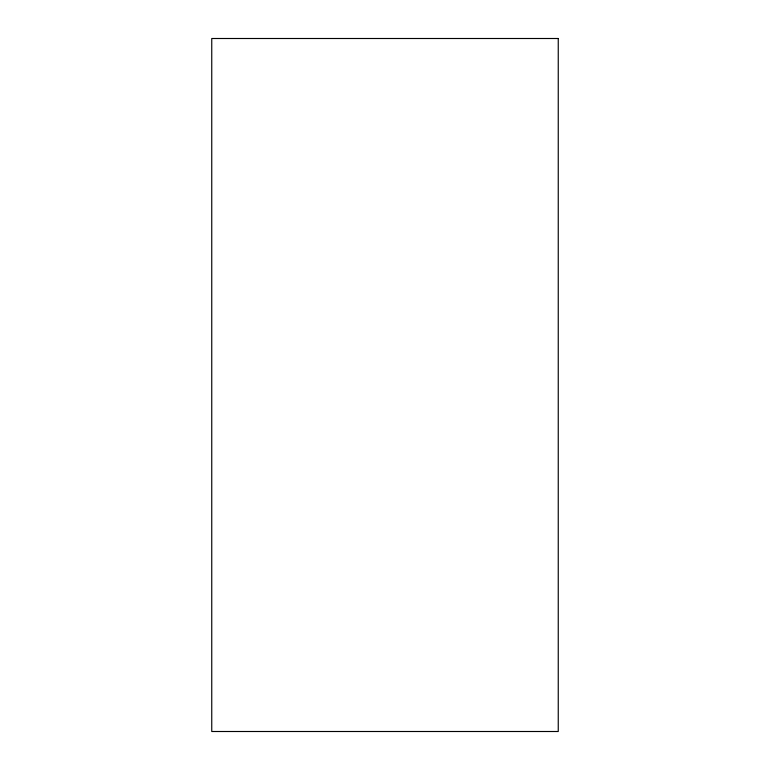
<?xml version="1.0" encoding="UTF-8"?>
<svg xmlns="http://www.w3.org/2000/svg" width="770" height="770" viewBox="0 0 770 770"><rect width="100%" height="100%" fill="white"/><g stroke="black" fill="none" stroke-linecap="round" stroke-linejoin="round"><path stroke-width="1.16" d="M558.25 38.5L211.75 38.5L211.75 731.5L558.25 731.5L558.25 38.5"/></g></svg>
